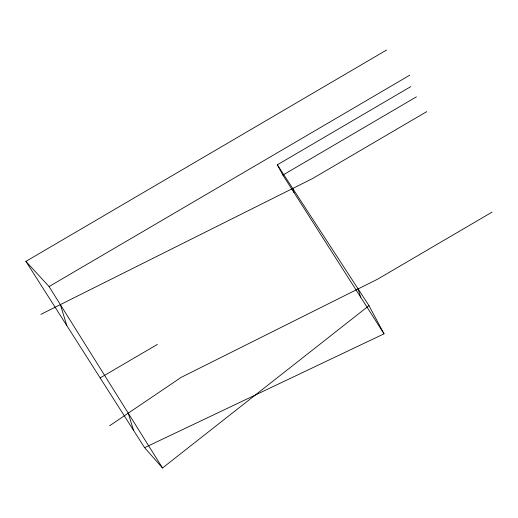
<?xml version="1.0" encoding="UTF-8"?>
<svg xmlns="http://www.w3.org/2000/svg" width="518" height="518" viewBox="0 0 518 518"><rect width="100%" height="100%" fill="white"/><g stroke="black" fill="none" stroke-linecap="round" stroke-linejoin="round"><path stroke-width="0.78" d="M386.596 50.019L25.9 261.383L144.593 447.669L162.516 467.981L368.997 305.646L277.337 164.815L410.884 86.558M109.596 425.77L181.19 377.357L377.628 279.17L492.1 212.095M25.9 261.383L49.068 286.551L409.77 75.188M277.337 164.815L282.88 175.097L416.427 96.84M426.722 111.642L312.257 178.723L40.851 314.374M100.162 377.933L157.394 344.399M144.593 447.669L384.026 333.838L368.997 305.646M282.88 175.097L384.026 333.838M49.068 286.551L162.516 467.981M358.113 288.927L360.645 297.144M292.735 188.474L293.978 192.515M128.237 413.163L133.495 430.251M60.366 304.623L66.828 325.621"/></g></svg>
